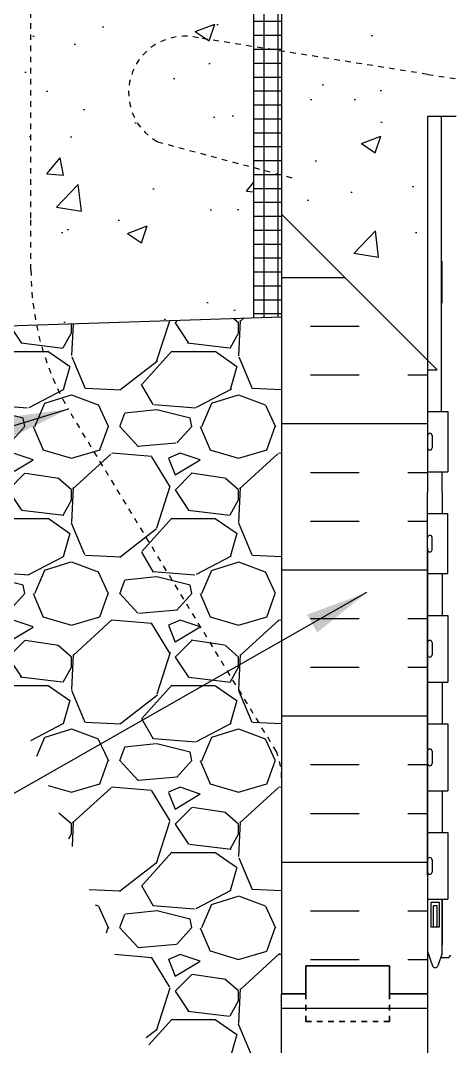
# Model space of a CAD drawing. Header units: inches. Extents: x -6.7 to 46.3, y 74.3 to 149.9.
# Drawn here: x 8.1 to 15.83, y 90.88 to 109.31 of the extents above; entities that cross this region are included whole.
import ezdxf

# ---------------------------------------------------------------- set-up
doc = ezdxf.new("R2010")
doc.units = ezdxf.units.IN
doc.header["$LTSCALE"] = 0.5
doc.header["$MEASUREMENT"] = 0
doc.linetypes.add('DASHED2', pattern=[0.375, 0.25, -0.125])
doc.linetypes.add('HIDDEN2', pattern=[0.1875, 0.125, -0.0625])
for name, color, linetype in [('HATCH', 12, 'Continuous'), ('Hidden2', 12, 'HIDDEN2'), ('line25', 2, 'Continuous'), ('LINE50', 5, 'Continuous'), ('LINE9', 9, 'Continuous'), ('TEXT', 4, 'Continuous'), ('Web_Edge', 9, 'Continuous')]:
    doc.layers.add(name, color=color, linetype=linetype)
doc.styles.add('DIM', font='romans.shx', dxfattribs={"width": 0.7})
doc.dimstyles.new('ext_12', dxfattribs={"dimscale": 12, "dimtxt": 0.09375, "dimasz": 0.09375, "dimexe": 0.09375, "dimexo": 0.0625, "dimgap": 0.0625, "dimtad": 1, "dimdec": 1, "dimzin": 2, "dimdsep": 46, "dimlunit": 4, "dimtxsty": 'DIM', "dimcen": 0.09, "dimdle": 0.09375, "dimclrt": 4, "dimadec": 0, "dimazin": 0, "dimtfac": 1, "dimtdec": 1, "dimtmove": 1, "dimatfit": 3, "dimfxl": 1, "dimfrac": 2, "dimtolj": 1, "dimtzin": 0, "dimarcsym": 0})

msp = doc.modelspace()

# ---------------------------------------------------------------- hatches: boundary and pattern name
at = {"layer": 'HATCH'}
h = msp.add_hatch(dxfattribs=at)
h.set_pattern_fill('AR-CONC', color=256, scale=0.5)
h.set_pattern_definition([(49.99999999999999, (0, 0), (3.586300913003767, -0.3137606749129755), [0.375, -4.125]), (355, (0, 0), (-0.693756668065, 3.760960668500059), [0.3, -3.3]), (100.45144446, (0.298858405, -0.02614672), (2.89254423363556, 3.447199954843147), [0.3187009599999999, -3.505710559999999]), (46.18420000000001, (0, 1), (5.336206653357862, -0.8275964039653827), [0.5625, -6.1875]), (96.63563549, (0.444683725, 0.931033465), (4.673309728371142, 4.870593003872752), [0.47805171, -5.258568799999999]), (351.1841639899999, (0, 1), (4.673309725273866, 4.870593001349951), [0.45, -4.950000005]), (21, (0.5, 0.75), (2.984535260592308, -2.013094453326694), [0.375, -4.125]), (326.0000000000001, (0.5, 0.75), (1.216576659607909, 3.625750225234265), [0.3, -3.3]), (71.45144474, (0.74871127, 0.58224213), (4.201111883649856, 1.612655764031769), [0.31870095, -3.50571056]), (37.50000000000001, (0, 0), (0.06079927658645334, 1.664469269156557), [0, -3.26, 0, -3.35, 0, -3.3125]), (7.499999999999999, (0, 0), (1.315347687210743, 1.972058559411801), [0, -1.91, 0, -3.185, 0, -1.2625]), (327.5, (-1.115, 0), (2.669112180862045, -0.1127743586718988), [0, -1.25, 0, -3.9, 0, -5.175]), (317.5, (-1.615, 0), (2.915930846711931, 0.5005249116615886), [0, -1.625, 0, -2.59, 0, -3.675])])
h.paths.add_polyline_path([(12.29110146462094, 109.8328432444484), (11.29110146461682, 109.8328432444484), (8.103601464622658, 109.8328432444484), (3.37037501955337, 109.6771239101235), (3.369182567745767, 107.2133613638958), (2.369182567745767, 106.2133613638958), (4.369182567745767, 106.2133613638958), (3.369500220417436, 105.2136790165674), (3.369500220417498, 103.6738489372176), (12.29110146462094, 103.9673624259515)])
h.paths.add_polyline_path([(15.41610146462094, 107.5887956495793), (15.92610044927082, 107.5887956495793), (15.92610100264191, 107.2668548325857, 0.1089334970764932), (16.07876960374309, 107.3800403207655, -0.8344002604948481), (16.2902738124828, 107.2544959074522), (16.27856360651759, 107.233150015778, 2.155403933975371), (16.81721146062309, 107.427567772658, -1), (17.03080075802301, 107.9386699763468, -0.3112229933497042), (17.73977517400326, 106.9226758324486), (17.73926528293222, 106.7576880096575, 1.661382059454704), (18.30034836726992, 107.1104283959362, -1), (18.51393766465173, 107.6215305996325, -0.3070940775286546), (19.25261874360188, 106.7260976889534, 1.604515841827636), (19.81126105963578, 107.101973583464, 0.055617161925647), (19.63196284996288, 107.1475441618264, -0.8432432356330457), (19.66627932533368, 107.5798654448757, -0.04993240552139213), (20.41610146459594, 107.6442858308473, -0.04993240552136975), (21.16592360385785, 107.5798654448757, -0.843243235632712), (21.20024007922841, 107.1475441618263, 0.05561716192561379), (21.02094186955561, 107.101973583464, 1.604515841827521), (21.57958418558952, 106.7260976889534, -0.3070940775286417), (22.31826526453957, 107.6215305996325, -1), (22.53185456192147, 107.1104283959362, 1.661382059454654), (23.09293764625917, 106.7576880096575), (23.09248783895337, 106.9032342493875, -0.3161137694332835), (23.8014021711685, 107.9386699763468, -1), (24.01499146856795, 107.4275677726578, 2.15540393397388), (24.5536393226738, 107.2331500157781), (24.54192911670859, 107.2544959074522, -0.8343745963367013), (24.75342836198886, 107.3800460279226, 0.1089398156908316), (24.90610508458599, 107.2668534187069), (24.90610508458565, 107.5887956495793), (25.41610146462094, 107.5887956495793), (25.41610146462094, 103.2072339322707), (28.04110146462094, 105.8328432444463), (28.04110146462094, 109.8328432444484), (12.79110146462094, 109.8328432444484), (12.79110146462094, 105.8328432444484), (15.41610146462094, 103.2078432444484)])
h.paths.add_polyline_path([(38.46270270882852, 107.8307722156453), (36.46270270882852, 107.8307722156453), (37.46270270882852, 108.8307722156453), (37.46270270882852, 109.8328432444484), (28.54110146462304, 109.8328432444484), (28.54110146462304, 105.8322662681868), (37.46270270882852, 105.8328432444484), (37.46270270882852, 106.8307722156454)])
h.paths.add_polyline_path([(24.90610508458767, 104.0580627245012, 0.2256517540575605), (24.53110508458571, 104.433062724502), (20.86735557850727, 104.433062724502, 0.225651754058572), (20.49235557850224, 104.0580627245012), (20.49235557850179, 103.2172568198562, 0.2256517540542022), (20.86735557849631, 102.8422568198581), (24.53110508458931, 102.842256819858, 0.2256517540559354), (24.90610508458767, 103.2172568198575)])
h.paths.add_polyline_path([(24.90610508458767, 105.8394902186041, 0.2256517540559354), (24.53110508458931, 106.2144902186036), (20.86735557849631, 106.2144902186036, 0.2256517540542012), (20.49235557850179, 105.8394902186054), (20.49235557850224, 104.9986843139605, 0.2256517540585345), (20.86735557850718, 104.6236843139597), (24.53110508458571, 104.6236843139596, 0.2256517540575607), (24.90610508458767, 104.9986843139604)], flags=17)
h.paths.add_polyline_path([(20.33985557850164, 104.9986843139649), (20.3398555785021, 105.8394902185971, 0.2256517540596182), (19.96485557849971, 106.2144902186036), (16.30110607241511, 106.2144902186037, 0.2256517540553911), (15.92610607241713, 105.8394902186054), (15.92610607241713, 104.9986843139592, 0.225651754057018), (16.30110607241871, 104.6236843139596), (19.96485557849962, 104.6236843139596, 0.2256517540590767)], flags=17)
h.paths.add_polyline_path([(20.33985557850164, 104.0580627244967, 0.2256517540590771), (19.96485557849962, 104.433062724502), (16.30110607241871, 104.4330627245021, 0.2256517540570166), (15.92610607241713, 104.0580627245025), (15.92610607241713, 103.2172568198563, 0.2256517540553932), (16.30110607241511, 102.842256819858), (19.96485557849971, 102.842256819858, 0.225651754059618), (20.3398555785021, 103.2172568198646)])
h.paths.add_polyline_path([(24.78610508459823, 100.8328432444491), (24.78610508459823, 100.9451932444489), (24.90610508458657, 101.1451932444304), (24.90610508458676, 102.506633120879, 0.2681384484803442), (24.74495442273523, 102.6547566369951), (16.0872567342709, 102.6547566369951, 0.2681558504666373), (15.92610182684083, 102.5066195648264), (15.92610182684083, 101.1451866074541), (16.04609784464364, 100.9451932444484), (16.04609784464364, 100.8328432444482), (16.04609784464364, 100.7204932444483), (15.92610182684083, 100.5204998814427), (15.92610182684083, 99.15906692407036, 0.2681558504666361), (16.0872567342709, 99.01092985190171), (24.74495442273523, 99.01092985190171, 0.2681384484784787), (24.9061050845863, 99.15905336801634), (24.90610508458649, 100.5204932444674), (24.78610508459823, 100.7204932444488)])
h.paths.add_polyline_path([(20.3398555785021, 98.44842966903222, 0.2256517540596182), (19.96485557849971, 98.82342966903879), (16.30110607241511, 98.82342966903882, 0.2256517540553911), (15.92610607241713, 98.44842966904054), (15.92610607241713, 97.60762376439429, 0.2256517540569824), (16.30110607241863, 97.23262376439475), (19.96485557849962, 97.23262376439475, 0.2256517540590778), (20.33985557850164, 97.60762376440006)])
h.paths.add_polyline_path([(20.33985557850164, 96.66700217493185, 0.2256517540590765), (19.96485557849962, 97.04200217493717), (16.30110607241863, 97.04200217493717, 0.2256517540569807), (15.92610607241713, 96.66700217493764), (15.92610607241713, 95.82619627029139, 0.2256517540553916), (16.30110607241511, 95.4511962702931), (19.96485557849971, 95.45119627029312, 0.2256517540596179), (20.3398555785021, 95.82619627029968)])
h.paths.add_polyline_path([(24.90610508458767, 96.66700217493634, 0.2256517540575597), (24.53110508458571, 97.04200217493717), (20.86735557850727, 97.04200217493711, 0.2256517540585705), (20.49235557850224, 96.66700217493633), (20.49235557850179, 95.82619627029139, 0.2256517540542012), (20.86735557849631, 95.45119627029321), (24.53110508458931, 95.45119627029312, 0.2256517540559352), (24.90610508458767, 95.82619627029266)])
h.paths.add_polyline_path([(24.90610508458767, 98.44842966903924, 0.2256517540559361), (24.53110508458931, 98.82342966903879), (20.86735557849631, 98.82342966903873, 0.2256517540542014), (20.49235557850179, 98.44842966904056), (20.49235557850224, 97.6076237643956, 0.2256517540585707), (20.86735557850726, 97.2326237643948), (24.53110508458571, 97.23262376439475, 0.2256517540575599), (24.90610508458767, 97.60762376439556)])
h.paths.add_polyline_path([(25.41610146462094, 91.83284324444855), (25.41610146462108, 92.59223192644168), (25.33110508458564, 92.33157636099912, -0.6000000000334498), (25.23110508458384, 92.33157636099475), (25.18219204110568, 92.48157636099482), (25.05610508458416, 92.48157636099472, -0.4142135623733551), (25.00610508458412, 92.53157636099472), (25.00610508458394, 92.5615763609948), (24.90610508458403, 92.56157636099475), (24.90610508458632, 94.39883307019, 0.1089354802584461), (24.75343332555846, 94.28564616825794, -0.8344002610643901), (24.54192911670859, 94.41119058144461), (24.5536393226738, 94.43253647311876, 2.155403933973569), (24.01499146856792, 94.238118716239, -1), (23.80140217116779, 93.72701651255025, -0.311222993349507), (23.09242775518814, 94.74301065644806), (23.09293764625917, 94.9079984792393, 1.661382059453573), (22.53185456192114, 94.55525809296074, -1), (22.31826526453964, 94.04415588926426, -0.3009499255518453), (21.58202495389349, 94.91645329171038, 1.661382059456388), (21.02094186955545, 94.56371290543282, 0.05561716192566009), (21.20024007922839, 94.51814232707048, -0.8432432356326457), (21.16592360385793, 94.08582104402117, -0.04993240552139233), (20.41610146459568, 94.02140065804946, -0.04993240552138515), (19.66627932533353, 94.08582104402115, -0.8432432356325765), (19.63196284996279, 94.51814232707042, 0.05561716192566081), (19.81126105963574, 94.56371290543274, 1.661382059457578), (19.2501779752979, 94.9164532917102, -0.3009499255517824), (18.51393766465181, 94.04415588926426, -1), (18.3003483672702, 94.55525809296076, 1.661382059453875), (17.73926528293222, 94.9079984792393), (17.73977517400326, 94.74301065644819, -0.3112229933497631), (17.03080075802277, 93.72701651254994, -1), (16.81721146062316, 94.23811871623887, 2.155403933975087), (16.2785636065176, 94.43253647311876), (16.29027381248281, 94.41119058144461, -0.8343745963367025), (16.07877456720254, 94.28564046097415, 0.1089377873102222), (15.92610107445714, 94.39883162415853), (15.92609784465785, 92.56157636099475), (15.82609784465794, 92.5615763609948), (15.82609784465776, 92.53157636099472, -0.4142135623733604), (15.77609784465771, 92.48157636099472), (15.6500108881362, 92.48157636099482), (15.60109784465804, 92.33157636099475, -0.6000000000334721), (15.50109784465623, 92.33157636099912), (15.41610146462094, 92.59223192644124), (15.41610146462094, 91.83284324444855), (15.41610146462094, 89.02516505275858, 0.08841615068705615), (15.56210446148125, 88.92785336030363), (15.6521044614818, 88.92785336031051), (15.65210446148453, 88.88612730038636, -0.2490694201798127), (15.76210446150057, 88.67900414861691), (15.76210446150421, 88.61150414860681, -0.4142135623889365), (15.6996044615042, 88.54900414860344), (15.65210446150635, 88.54900414860344), (15.6521044615109, 88.47900414860345), (15.75710446149641, 88.47900414860345, 0.2317357956788854), (16.11476898177661, 88.63002848059988, -0.8344002598210654), (16.32627319038598, 88.50448406713663), (16.31456298442076, 88.48313817546247, 2.155403933976218), (16.85321083852607, 88.6775559323425, -1), (17.0668001359248, 89.18865813603175, -0.3112229933500629), (17.77577455190644, 88.1726639921331), (17.7752646608354, 88.00767616934193, 1.661382059455273), (18.3363477451729, 88.36041655562074, -1), (18.54993704255576, 88.87151875931676, -0.3009499255515051), (19.28617735320105, 87.99922135687132, 1.661382059458274), (19.8472604375389, 88.35196174314852, 0.05561716192563356), (19.66796222786603, 88.39753232151082, -0.8432432356351205), (19.70227870323756, 88.82985360456027, -0.04754436165064826), (20.41610557850444, 88.89460923863686, -0.04754436165060588), (21.12993245377066, 88.82985360456011, -0.8432432356326933), (21.16424892914172, 88.39753232151085, 0.05561716192568698), (20.98495071946867, 88.35196174314856, 1.661382059459638), (21.54603380380653, 87.99922135687186, -0.300949925551559), (22.28227411445248, 88.87151875931697, -1), (22.49586341183478, 88.36041655562086, 1.661382059455647), (23.05694649617212, 88.00767616934195), (23.05643660510108, 88.17266399213322, -0.3112229933495934), (23.7654110210811, 89.18865813603112, -1), (23.97900031848077, 88.67755593234214, 2.1554039339732), (24.51764817258675, 88.48313817546249), (24.50593796662154, 88.50448406713663, -0.8343745963367463), (24.7174372119018, 88.63003418760712, 0.2317403101388568), (25.07510669551112, 88.47900414860345), (25.18010669549662, 88.47900414860345), (25.18010669550117, 88.54900414860344), (25.13260669550331, 88.54900414860344, -0.4142135623888782), (25.07010669550331, 88.61150414860681), (25.07010669550695, 88.67900414861691, -0.2490694201798165), (25.18010669552299, 88.88612730038636), (25.18010669552572, 88.92785336031051), (25.27010669552627, 88.92785336030363, 0.08841040745014232), (25.41610146462094, 89.02515716579602)])
h.paths.add_polyline_path([(24.48169259563592, 85.82439418255957), (22.90089701964923, 86.17735339525936, 0.05497433642746514), (22.57402656104419, 86.2134013115861), (20.41610557850376, 86.21340131158615), (18.25818459596334, 86.2134013115861, 0.05497433642746692), (17.93131413735829, 86.17735339525936), (16.3505185613716, 85.82439418255957, 0.1809141486818935), (15.93279740654163, 85.51304933153233, -0.1555286049743511), (15.75710446149557, 85.37900414860377), (15.6521044615109, 85.37900414860377), (15.65210446150635, 85.30900414860376), (15.69960446150419, 85.30900414860378, -0.4142135623889448), (15.76210446150421, 85.24650414860041), (15.76210446150057, 85.17900414859031, -0.2490694201798166), (15.65210446148453, 84.97188099682086), (15.6521044614818, 84.93015493689671), (15.56210446148125, 84.93015493690359, 0.08841615068705573), (15.41610146462094, 84.83284324444864), (15.41610146462094, 84.0877083457774), (19.41610146462094, 84.0877083457774), (20.41610146462094, 83.0877083457774), (20.41610146462094, 85.0877083457774), (21.41610146462094, 84.0877083457774), (25.41610146462094, 84.08770834577737), (25.41610146462094, 84.8328511314112, 0.08841040745014286), (25.27010669552626, 84.93015493690359), (25.18010669552572, 84.93015493689671), (25.18010669552299, 84.97188099682086, -0.2490694201798128), (25.07010669550695, 85.17900414859031), (25.07010669550331, 85.24650414860041, -0.4142135623889365), (25.13260669550333, 85.30900414860378), (25.18010669550117, 85.30900414860378), (25.18010669549662, 85.37900414860377), (25.07510669551195, 85.37900414860377, -0.1555286049757212), (24.89941375046484, 85.51304933153403, 0.1809141486812063)])
h.paths.add_polyline_path([(25.41610146462049, 147.9376558468066), (19.39892768611045, 147.9376558468066), (18.39892768611045, 146.9376558468066), (18.39892768611045, 148.9376558468066), (17.39892768611045, 147.9376558468066), (15.41610146462049, 147.9363611733732), (15.41610146462059, 145.9446424386532, 0.08841615068729888), (15.56210446148125, 145.8473307461979), (15.65210446148181, 145.8473307462048), (15.65210446148453, 145.8056046862807, -0.2490694201798243), (15.76210446150058, 145.5984815345112), (15.76210446150422, 145.5309815345011, -0.4142135623889365), (15.6996044615042, 145.4684815344978), (15.65210446150636, 145.4684815344978), (15.65210446151091, 145.3984815344978), (15.75710446149561, 145.3984815344978, -0.1686720397673397), (15.94308551739684, 145.2488985855403, 0.1744501189736607), (16.35051856137164, 144.953091500542), (17.93131413735829, 144.6001322878422, 0.05497433642747027), (18.25818459596336, 144.5640843715154), (20.41610557850377, 144.5640843715154), (22.57402656104419, 144.5640843715154, 0.05497433642746709), (22.90089701964924, 144.6001322878422), (24.48169259563593, 144.953091500542, 0.1744501189774542), (24.88912563961684, 145.2488985855494, -0.1686720397594829), (25.07510669551193, 145.3984815344978), (25.18010669549663, 145.3984815344978), (25.18010669550117, 145.4684815344978), (25.13260669550335, 145.4684815344978, -0.4142135623890114), (25.07010669550332, 145.5309815345011), (25.07010669550696, 145.5984815345112, -0.2490694201798176), (25.180106695523, 145.8056046862807), (25.18010669552573, 145.8473307462048), (25.27010669552628, 145.8473307461979, 0.08841040744989637), (25.41610146462059, 145.94463455169)])
h.paths.add_polyline_path([(25.41610146462094, 138.9446424386529), (25.4161014646208, 141.7523285173056, 0.08841040745004687), (25.27010669552627, 141.8496323227979), (25.18010669552573, 141.849632322791), (25.180106695523, 141.8913583827152, -0.2490694201798176), (25.07010669550696, 142.0984815344846), (25.07010669550332, 142.1659815344947, -0.4142135623888782), (25.13260669550332, 142.2284815344981), (25.18010669550117, 142.2284815344981), (25.18010669549663, 142.2984815344981), (25.07510669551114, 142.2984815344981, 0.2317357951072562), (24.71744217585936, 142.1474572032244, -0.8344002630701901), (24.50593796662155, 142.2730016159649), (24.51764817258675, 142.294347507639, 2.155403933965172), (23.97900031847906, 142.09992975076, -1), (23.76541102108092, 141.5888275470705, -0.3112229933495767), (23.05643660510109, 142.6048216909684), (23.05694649617212, 142.7698095137596, 1.661382059448526), (22.49586341183261, 142.4170691274816, -1), (22.28227411445208, 141.9059669237847, -0.3070940775287727), (21.54359303550234, 142.8013998344646, 1.604515841825437), (20.98495071946864, 142.425523939953, 0.0440039392999161), (21.12609975086824, 142.386146644594, -0.921438078528874), (21.12993245377038, 141.9476320785413, -0.04754436165058647), (20.41610557850444, 141.8828764444647, -0.04754436165067765), (19.70227870323713, 141.9476320785414, -0.9214380785323651), (19.70611140614098, 142.3861466445942, 0.04400393929920561), (19.84726043753828, 142.4255239399527, 1.604515841850448), (19.28861812150431, 142.8013998344556, -0.3070940775265984), (18.54993704255466, 141.9059669237844, -1), (18.33634774517206, 142.4170691274803, 1.661382059457673), (17.77526466083541, 142.7698095137596), (17.77571446814122, 142.6242632740297, -0.3161137694332676), (17.06680013592621, 141.5888275470703, -1), (16.85321083852771, 142.0999297507599, 2.135542787661746), (16.31274709500276, 142.2993448903239, -0.9404473606099669), (16.11477394510573, 142.1474514954944, 0.2317403101389243), (15.75710446149629, 142.2984815344981), (15.65210446151091, 142.2984815344981), (15.65210446150636, 142.2284815344981), (15.6996044615042, 142.2284815344981, -0.4142135623889656), (15.76210446150422, 142.1659815344947), (15.76210446150058, 142.0984815344846, -0.2490694201798166), (15.65210446148453, 141.8913583827152), (15.65210446148181, 141.849632322791), (15.56210446148127, 141.8496323227979, 0.08841615068715608), (15.4161014646208, 141.7523206303428), (15.41610146462094, 138.9446424386529), (15.41610146462161, 136.1369642469622, 0.08841615068658738), (15.56210446148125, 136.0396525545079), (15.65210446148181, 136.0396525545148), (15.65210446148453, 135.9979264945907, -0.2490694201798205), (15.76210446150058, 135.7908033428212), (15.76210446150422, 135.7233033428111, -0.4142135623889365), (15.6996044615042, 135.6608033428078), (15.65210446150636, 135.6608033428078), (15.65210446151091, 135.5908033428078), (15.75710446149643, 135.5908033428078, 0.2317357949323079), (16.11476898095586, 135.7418276738603, -0.8344002640644069), (16.32627319038598, 135.6162832613409), (16.31456298442079, 135.5949373696668, 2.155403933971657), (16.85321083852709, 135.7893551265464, -1), (17.06680013593033, 136.300457330234, -0.3112229933485658), (17.77577455190644, 135.2844631863375), (17.77526466083541, 135.1194753635463, 1.661382059453725), (18.33634774517337, 135.4722157498248, -1), (18.54993704255541, 135.9833179535212, -0.307094077528533), (19.28861812150507, 135.0878850428421, 1.604515841827696), (19.84726043753889, 135.4637609373528, 0.04400393929962354), (19.70611140614028, 135.5031382327118, -0.9214380785545523), (19.70227870324227, 135.9416527987655, -0.04754436165024178), (20.4161055785031, 136.0064084328412, -0.04754436165071989), (21.12993245377103, 135.9416527987644, -0.9214380785419748), (21.1260997508643, 135.5031382327113, 0.04400393929887901), (20.98495071946819, 135.4637609373526, 1.604515841842093), (21.54359303550303, 135.0878850428482, -0.3070940775271839), (22.28227411445298, 135.9833179535215, -1), (22.49586341183533, 135.4722157498255, 1.661382059457276), (23.05694649617212, 135.1194753635463), (23.05649668886632, 135.2650216032762, -0.3161137694329201), (23.76541102108011, 136.300457330235, -1), (23.97900031848148, 135.7893551265468, 2.135542787667046), (24.51946406200499, 135.5899399869816, -0.9404473606113533), (24.71743721190181, 135.7418333818114, 0.2317403101388857), (25.07510669551119, 135.5908033428078), (25.18010669549663, 135.5908033428078), (25.18010669550117, 135.6608033428078), (25.13260669550331, 135.6608033428078, -0.4142135623888532), (25.07010669550332, 135.7233033428111), (25.07010669550696, 135.7908033428212, -0.2490694201798214), (25.180106695523, 135.9979264945907), (25.18010669552573, 136.0396525545148), (25.27010669552628, 136.0396525545079, 0.08841040745014096), (25.41610146462094, 136.1369563600003)])
h.paths.add_polyline_path([(25.41610146462094, 131.9446503256155, 0.08841040745014117), (25.27010669552628, 132.0419541311079), (25.18010669552573, 132.041954131101), (25.180106695523, 132.0836801910252, -0.24906942017981), (25.07010669550696, 132.2908033427946), (25.07010669550332, 132.3583033428047, -0.4142135623889365), (25.13260669550333, 132.4208033428081), (25.18010669550117, 132.4208033428081), (25.18010669549663, 132.4908033428081), (25.07510669551192, 132.4908033428081, -0.1686720397587078), (24.88912563961748, 132.6403862917556, 0.1744501189778273), (24.48169259563593, 132.9361933767639), (22.90089701964924, 133.2891525894637, 0.05497433642746514), (22.5740265610442, 133.3252005057904), (20.41610557850377, 133.3252005057905), (18.25818459596334, 133.3252005057904, 0.05497433642746704), (17.9313141373583, 133.2891525894637), (16.35051856137164, 132.9361933767639, 0.1744501189762782), (15.94308551739255, 132.6403862917593, -0.1686720397619407), (15.75710446149561, 132.4908033428081), (15.65210446151091, 132.4908033428081), (15.65210446150636, 132.4208033428081), (15.6996044615042, 132.4208033428081, -0.4142135623889448), (15.76210446150422, 132.3583033428047), (15.76210446150058, 132.2908033427946, -0.2490694201798204), (15.65210446148453, 132.0836801910252), (15.65210446148181, 132.041954131101), (15.56210446148126, 132.0419541311079, 0.0884161506867101), (15.41610146462144, 131.9446424386534), (15.41610146462128, 130.7863181744357), (16.74433338726781, 130.7863181744358), (16.81755669197115, 130.8595414791392), (17.24433338726781, 131.0363181744358), (17.24433338726781, 130.0363181744356), (16.81755669197069, 130.2130948697324), (16.74433338726735, 130.2863181744358), (15.41610146462122, 130.2863181744358), (15.41610146462094, 128.2148276629655), (16.35995633715982, 128.2148276629655), (16.35995633715936, 129.0953189964226), (16.42245633715982, 129.2148276629668), (16.48495633715982, 129.0953189964226), (16.48495633715982, 128.2148276629655), (17.27586504384861, 128.2148276629655), (25.41610146462094, 128.2148276629655)])
h.paths.add_polyline_path([(15.41610146462144, 131.9446424386534), (15.41610146462185, 135.1038217945652), (12.79110146462095, 132.4738181744352), (12.79110146462095, 130.7863181744356), (15.41610146462128, 130.7863181744357)])
h.paths.add_polyline_path([(15.41610146462122, 130.2863181744358), (12.79110146462095, 130.2863181744357), (12.79110146462095, 128.2148276629655), (15.41610146462094, 128.2148276629655)])
h = msp.add_hatch(dxfattribs=at)
h.set_pattern_fill('NET', color=256, scale=2, style=0)
h.set_pattern_definition([(0, (-108.7712073255145, -47.95293077926243), (0, 0.25), []), (90, (-108.7712073255145, -47.95293077926243), (-0.25, 1.530808498934192e-17), [])])
h.paths.add_polyline_path([(12.79110146462094, 106.5375047381834), (12.29110146462094, 106.671479334399), (12.29110146462094, 103.9673624259516), (12.79110146462094, 103.9838120228737)])
h.paths.add_polyline_path([(12.79110146462094, 108.7339440640637), (12.29110146462094, 108.823211460822), (12.29110146462094, 106.671479334399), (12.79110146462094, 106.5375047381834)])
h.paths.add_polyline_path([(12.79110146462094, 109.8328432444486), (12.29110146462094, 109.8328432444486), (12.29110146462094, 108.823211460822), (12.79110146462094, 108.7339440640637)])
h = msp.add_hatch(dxfattribs=at)
h.set_pattern_fill('AR-CONC', color=256, scale=0.5, style=0)
h.set_pattern_definition([(50, (0, 0), (3.586300913003767, -0.3137606749129755), [0.375, -4.125]), (355, (0, 0), (-0.693756668065, 3.760960668500059), [0.3, -3.3]), (100.4514, (0.2988584, -0.0261467), (2.892546908570108, 3.447197710304768), [0.31870095, -3.50571056]), (46.18420000000001, (0, 1), (5.336205243128222, -0.8275950716450904), [0.5625, -6.1875]), (96.6356, (0.444683725, 0.931033465), (4.673313527743517, 4.870589354502209), [0.47805144, -5.258565]), (351.1842, (0, 1), (4.673309725668136, 4.870593004626623), [0.45, -4.95]), (21, (0.5, 0.75), (2.984535260592308, -2.013094453326694), [0.375, -4.125]), (326.0000000000001, (0.5, 0.75), (1.216576659607909, 3.625750225234265), [0.3, -3.3]), (71.4514, (0.748711165, 0.58224197), (4.20111314290745, 1.612652483549762), [0.31870095, -3.50571056]), (37.50000000000001, (0, 0), (0.06079927658645334, 1.664469269156557), [0, -3.26, 0, -3.35, 0, -3.3125]), (7.499999999999999, (0, 0), (1.315347687210743, 1.972058559411801), [0, -1.91, 0, -3.185, 0, -1.2625]), (327.5, (-1.115, 0), (2.669112180862045, -0.112774358671899), [0, -1.25, 0, -3.9, 0, -5.175]), (317.5, (-1.615, 0), (2.915930846711931, 0.5005249116615882), [0, -1.625, 0, -2.59, 0, -3.675])])
h.paths.add_polyline_path([(10.29110146461679, 108.6791468427953, 0.3721051063302321), (10.29110146461679, 107.3558492178347)])
h = msp.add_hatch(dxfattribs=at)
h.set_pattern_fill('INSUL', color=256, scale=7, style=0)
h.set_pattern_definition([(0, (-2914.440862764546, -359.9298274601872), (0, 2.625), []), (0, (-2914.440862764546, -359.0548274601872), (0, 2.625), [0.875, -0.875]), (0, (-2914.440862764546, -358.1798274601872), (0, 2.625), [0.875, -0.875])])
edge = h.paths.add_edge_path()
edge.add_line((15.41610146462094, 99.83284324444855), (15.41610146462094, 91.83284324444855))
edge.add_line((15.41610146462094, 99.83284324444855), (15.41610146462094, 101.2078432444423))
edge.add_line((15.41610146462094, 101.2078432444423), (15.41610146462094, 103.0378432444423))
edge.add_line((15.41610146462094, 103.0378432444423), (15.41610146462094, 103.2078432444484))
edge.add_line((15.41610146462094, 103.2078432444484), (12.79110146462094, 105.8328432444484))
edge.add_line((12.79110146462094, 105.8328432444484), (12.79110146462094, 91.83284324444854))
edge.add_line((12.79110146462094, 91.83284324444855), (13.22860146462094, 91.83284324444855))
edge.add_line((13.22860146462094, 91.83284324444855), (13.22860146462094, 92.33284324444855))
edge.add_line((13.22860146462094, 92.33284324444855), (14.72860146462094, 92.33284324444855))
edge.add_line((14.72860146462094, 92.33284324444855), (14.72860146462094, 91.83284324444855))
edge.add_line((14.72860146462094, 91.83284324444855), (15.16610146462094, 91.83284324444855))
h = msp.add_hatch(dxfattribs=at)
h.set_pattern_fill('GRAVEL', color=256, scale=3, style=0)
h.set_pattern_definition([(228.012787504, (2.16, 3), (-24.00000000000018, -27.00000000000001), [0.403608, -39.9572641412211]), (184.969740728, (1.89, 2.7), (35.99999999999993, 3.000000000000105), [0.692604, -68.56777428368999]), (132.510447078, (1.2, 2.64), (30.00000000000035, -32.99999999999959), [0.488364, -48.3480977882991]), (267.273689006, (0.03, 1.89), (3.000000000000073, 60.00000000000006), [0.6307139999999999, -62.440674124887]), (292.833654178, (0, 1.26), (-14.99999999999996, 36.00000000000009), [0.6184649999999999, -61.22811938426489]), (357.273689006, (0.24, 0.6900000000000001), (-60.00000000000006, 3.000000000000076), [0.6307139999999999, -62.440674124887]), (37.6942404667, (0.8699999999999999, 0.66), (-38.99999999999999, -29.99999999999992), [0.8340869999999999, -82.574545646748]), (72.2553283749, (1.53, 1.17), (21.00000000000008, 66.00000000000001), [0.7874639999999998, -77.95896449044018]), (121.429565615, (1.77, 1.92), (-24.00000000000006, 38.99999999999996), [0.63285, -62.65221932918699]), (175.236358309, (1.44, 2.46), (32.99999999999995, -3.000000000000114), [0.722496, -35.4022877363769]), (222.397437798, (0.72, 2.52), (-35.99999999999989, -32.99999999999992), [0.9343440000000001, -92.5001250143847]), (138.814074834, (3, 1.86), (-21.0000000000001, 18), [0.3189029999999999, -31.57153443820409]), (171.46923439, (2.76, 2.07), (38.99999999999999, -5.999999999999986), [0.606711, -60.06453424847101]), (225, (2.16, 2.16), (-3.33066907387547e-16, -2.999999999999799), [0.4242629999999999, -3.8183776871193]), (203.198590514, (1.95, 2.52), (14.99999999999997, 5.999999999999926), [0.228474, -22.6188453175917]), (291.801409486, (1.74, 2.43), (-2.999999999999052, 9.000000000000307), [0.323109, -15.8323854214035]), (30.96375653209999, (1.86, 2.13), (9.000000000000158, 5.999999999999939), [0.5247869999999999, -16.96806868453589]), (161.565051177, (2.31, 2.4), (6.000000000000035, -2.99999999999993), [0.379473, -9.107359980505198]), (16.389540334, (0, 2.43), (29.9999999999999, 9.000000000000131), [0.5316, -52.6285354400082]), (70.3461759419, (0.51, 2.58), (-12.00000000000366, -33.00000000001019), [0.445983, -44.152223241957]), (293.198590514, (2.31, 3), (-5.999999999999911, 14.99999999999997), [0.456945, -22.3903743175917]), (343.610459666, (2.49, 2.58), (-29.9999999999999, 9.000000000000131), [0.5315999999999999, -52.62853544000699]), (339.44395478, (0, 0.5700000000000001), (-15.00000000000011, 6.000000000000073), [0.5126399999999999, -25.1193712359525]), (294.775140569, (0.48, 0.39), (-15.00000000000002, 33.00000000000001), [0.429534, -42.523929189828]), (66.8014094864, (2.34, 0), (5.999999999999943, 14.99999999999991), [0.456945, -22.3903743175917]), (17.3540246363, (2.52, 0.42), (-38.99999999999993, -11.99999999999989), [0.502893, -49.78627084272]), (69.44395478040002, (0.8699999999999999, 0), (-6.000000000000021, -14.99999999999986), [0.2563199999999999, -25.3756912359525]), (101.309932474, (2.16, 0), (-2.999999999999892, 12.00000000000004), [0.15297, -15.1440885407784]), (165.963756532, (2.13, 0.15), (8.999999999999876, -3.000000000000004), [0.618465, -11.7508518768531]), (186.009005957, (1.53, 0.3), (30.00000000000014, 2.999999999999949), [0.57315, -56.74176952362841]), (303.690067526, (1.86, 1.86), (-2.999999999999962, 5.999999999999957), [0.4326659999999999, -10.383987826392]), (353.157226587, (2.1, 1.5), (51.00000000000004, -6.000000000000158), [0.755382, -74.7826878720849]), (60.9453959009, (2.85, 1.41), (-11.99999999999993, -20.99999999999993), [0.308868, -30.578022422961]), (90, (3, 1.68), (-3, 3), [0.18, -2.82]), (120.256437164, (1.47, 0.39), (12.00000000000003, -21.00000000000002), [0.416772, -41.2605599683494]), (48.01278750420001, (1.26, 0.75), (24, 26.99999999999993), [0.8072159999999999, -39.5536561412211]), (0, (1.8, 1.35), (3, 3), [0.78, -2.22]), (325.3048464690001, (2.58, 1.35), (30.00000000000042, -20.99999999999947), [0.474342, -46.95982290252599]), (254.054604099, (2.97, 1.08), (-3.000000000000113, -12.00000000000001), [0.436806, -21.4035236678415]), (207.645975364, (2.85, 0.66), (-56.99999999999985, -30.00000000000014), [0.711195, -70.40842254677818]), (175.42607874, (2.22, 0.33), (-38.99999999999986, 3.000000000000004), [0.752397, -74.48722022390669])])
edge = h.paths.add_edge_path()
edge.add_spline(control_points=[(3.369500220417502, 102.788038330888), (3.860546616597364, 102.4943066026195), (6.687216913016933, 100.8034628088925), (8.706540082534888, 95.04749096249834), (11.22433649925939, 89.21160330139627), (11.78391410197498, 85.47658338971307), (11.99199421558455, 84.0877083457774)], knot_values=[0, 0, 0, 0, 1.700681329170785, 9.789839482054973, 16.86336358992998, 21.05076106958214, 21.05076106958214, 21.05076106958214, 21.05076106958214], degree=3, periodic=0)
edge.add_line((11.99199421558456, 84.0877083457774), (12.79110146462094, 84.0877083457774))
edge.add_line((12.79110146462094, 84.0877083457774), (12.79110146462094, 95.70784324442002))
edge.add_line((12.79110146462094, 95.70784324442002), (12.79110146462092, 95.74637122318465))
edge.add_line((12.79110146462092, 95.74637122318465), (12.79110146462047, 103.9838120228736))
edge.add_line((12.79110146462047, 103.9838120228736), (8.390859609046462, 103.8390476131056))
edge.add_line((8.390859609046462, 103.8390476131056), (3.369500220417502, 103.6738489372176))
edge.add_line((3.369500220417502, 103.6738489372176), (3.369500220417548, 102.788038330888))
h = msp.add_hatch(dxfattribs=at)
h.set_pattern_fill('INSUL', color=256, scale=7, style=0)
h.set_pattern_definition([(0, (-2910.745480246863, -323.1766708182632), (0, 2.625), []), (0, (-2910.745480246863, -322.3016708182632), (0, 2.625), [0.875, -0.875]), (0, (-2910.745480246863, -321.4266708182632), (0, 2.625), [0.875, -0.875])])
h.paths.add_polyline_path([(12.79110146462094, 84.0877083457774), (15.41610146462094, 84.0877083457774), (15.41610146462094, 91.83284324444855), (14.72860146462094, 91.83284324444855), (14.72860146462094, 92.33284324444855), (13.22860146462094, 92.33284324444855), (13.22860146462094, 91.83284324444855), (12.79110146462094, 91.83284324444855)])

# ---------------------------------------------------------------- linework, layer by layer
at = {"layer": 'Hidden2'}
for p, q in [((8.291101464620937, 105.7624136725599), (8.291101464620937, 109.8328432444484)), ((15.41610146462093, 108.3440194655964), (11.29877022177588, 109.0003771143651)), ((15.41610146462093, 108.3440194655964), (22.47969843075225, 107.2927872229705)), ((10.56158284280016, 107.134902452412), (12.9946015539538, 106.4829770535886))]:
    msp.add_line(p, q, dxfattribs=at)
msp.add_lwpolyline([(12.79110146462139, 95.70784324444855, 0.1043800181721885), (12.69897986745522, 96.18284324444858), (8.960974445698724, 102.3328432444484, -0.1316524975873954), (8.291101464620937, 104.8328432444484), (8.291101464620937, 105.7624136725599)], format="xyb", dxfattribs=at)
msp.add_arc((11.05706173479192, 108.017498030315), 1.01216317189639, 76.18404517938063, 240.6906524988458, dxfattribs=at)
at = {"layer": 'line25'}
for p, q in [((12.29110146462094, 109.8328432444486), (12.29110146462094, 103.9673624259516)), ((15.58610146462723, 103.0378432444421), (12.79110146462094, 105.8328432444484)), ((15.41610146462094, 103.0378432444423), (15.5861014646271, 103.0378432444423)), ((15.41610146462094, 102.2878432444421), (15.78105405886285, 102.2878432444422)), ((15.78105405886285, 102.2878432444421), (15.78105405886285, 101.2078432444421)), ((15.41610146462094, 101.2078432444421), (15.78105405886285, 101.2078432444421)), ((15.41610146462094, 100.4578432444421), (15.78105405886285, 100.4578432444421)), ((15.78105405886285, 99.37784324444216), (15.78105405886285, 100.4578432444422)), ((15.41610146462094, 99.83284324444855), (15.41610146462094, 91.83284324444855)), ((15.41610146462094, 99.37784324444216), (15.78105405886285, 99.3778432444421)), ((15.41610146462094, 98.62784324444216), (15.78105405886285, 98.62784324444222)), ((15.78105405886285, 98.62784324444216), (15.78105405886285, 97.42784324444212)), ((15.41610146462094, 97.42784324444217), (15.78105405886285, 97.42784324444217)), ((15.41610146462094, 96.67784324444212), (15.78105405886285, 96.67784324444217)), ((15.78105405886285, 96.67784324444212), (15.78105405886285, 95.47784324444207)), ((15.41610146462094, 95.47784324444213), (15.78105405886285, 95.47784324444213)), ((15.41610146462094, 94.72784324444213), (15.78105405886285, 94.72784324444218)), ((15.78105405886285, 94.72784324444213), (15.78105405886285, 93.52784324444208)), ((15.41610146462094, 93.52784324444214), (15.78105405886285, 93.52784324444214)), ((15.41610146462094, 91.83284324444855), (15.41610146462094, 84.0877083457774))]:
    msp.add_line(p, q, dxfattribs=at)
at = {"layer": 'LINE50'}
for p, q in [((12.79110146462094, 109.8328432444485), (12.79110146462094, 91.83284324444855)), ((12.79110146462094, 103.9838120228736), (3.369500220417502, 103.6738489372176)), ((12.79110146462094, 84.0877083457774), (12.79110146462094, 91.83284324444855))]:
    msp.add_line(p, q, dxfattribs=at)
for points in [[(15.41610146462094, 91.83284324444855), (14.72860146462094, 91.83284324444855), (14.72860146462094, 92.33284324444855), (13.22860146462094, 92.33284324444855), (13.22860146462094, 91.83284324444855), (12.79110146462094, 91.83284324444855)], [(12.79110146462094, 91.83284324444855), (13.22860146462094, 91.83284324444855), (13.22860146462094, 92.33284324444855), (14.72860146462094, 92.33284324444855), (14.72860146462094, 91.83284324444855), (15.41610146462094, 91.83284324444855)], [(15.41610146462094, 91.83284324444855), (14.72860146462094, 91.83284324444855), (14.72860146462094, 92.33284324444855), (13.22860146462094, 92.33284324444855), (13.22860146462094, 91.83284324444855), (12.79110146462094, 91.83284324444855)]]:
    msp.add_lwpolyline(points, dxfattribs=at)
at = {"layer": 'LINE9'}
for p, q in [((15.41610146462094, 101.8028432444421), (15.41610508458447, 101.8028432444421)), ((15.41610508458402, 101.8578432444421), (15.41610508458402, 101.6378432444423)), ((15.45610508458398, 101.8978432444421), (15.45610508458398, 101.8978432444422)), ((15.49610508458395, 101.8578432444422), (15.49610508458485, 101.6378432444423)), ((15.41610146462094, 101.6928432444421), (15.41610508458447, 101.6928432444421)), ((15.45610508458398, 101.5978432444422), (15.45610508458489, 101.5978432444422)), ((15.45610508458398, 100.067843244442), (15.45610508458489, 100.0678432444421)), ((15.41610146462094, 99.97284324444219), (15.41610508458447, 99.97284324444219)), ((15.41610508458402, 99.80784324444217), (15.41610508458402, 100.027843244442)), ((15.49610508458395, 99.80784324444211), (15.49610508458485, 100.027843244442)), ((15.41610146462094, 99.86284324444217), (15.41610508458447, 99.86284324444217)), ((15.45610508458398, 99.76784324444215), (15.45610508458398, 99.76784324444209)), ((15.41610146462094, 98.08284324444203), (15.41610508458447, 98.08284324444203)), ((15.41610508458402, 98.13784324444204), (15.41610508458402, 97.91784324444218)), ((15.45610508458398, 98.17784324444206), (15.45610508458398, 98.17784324444212)), ((15.49610508458395, 98.1378432444421), (15.49610508458485, 97.91784324444218)), ((15.41610146462094, 97.97284324444202), (15.41610508458447, 97.97284324444202)), ((15.45610508458398, 97.87784324444216), (15.45610508458489, 97.8778432444421)), ((15.41610508458402, 96.18784324444199), (15.41610508458402, 95.96784324444214)), ((15.49610508458395, 96.18784324444205), (15.49610508458485, 95.96784324444214)), ((15.41610146462094, 96.13284324444199), (15.41610508458447, 96.13284324444199)), ((15.41610146462094, 96.02284324444197), (15.41610508458447, 96.02284324444197)), ((15.45610508458398, 95.92784324444212), (15.45610508458489, 95.92784324444206)), ((15.41610146462094, 94.182843244442), (15.41610508458447, 94.182843244442)), ((15.41610508458402, 94.237843244442), (15.41610508458402, 94.01784324444215)), ((15.45610508458398, 94.27784324444202), (15.45610508458398, 94.27784324444208)), ((15.49610508458395, 94.23784324444206), (15.49610508458485, 94.01784324444215)), ((15.41610146462094, 94.07284324444198), (15.41610508458447, 94.07284324444198)), ((15.45610508458398, 93.97784324444213), (15.45610508458489, 93.97784324444207))]:
    msp.add_line(p, q, dxfattribs=at)
at = {"layer": 'LINE9', "linetype": 'DASHED2', "ltscale": 0.15}
for points in [[(13.22860146462094, 91.83284324444855), (13.22860146462094, 91.83284324444855), (13.22860146462094, 91.33284324444855), (14.72860146462094, 91.33284324444855), (14.72860146462094, 91.83284324444855), (14.72860146462094, 91.83284324444855)], [(14.72860146462094, 91.83284324444855), (14.72860146462094, 91.83284324444855), (14.72860146462094, 91.33284324444855), (13.22860146462094, 91.33284324444855), (13.22860146462094, 91.83284324444855), (13.22860146462094, 91.83284324444855)]]:
    msp.add_lwpolyline(points, dxfattribs=at)
at = {"layer": 'LINE9'}
for centre, start, end in [((15.45610508458398, 101.8578432444422), 89.99999999994789, 180.0000000000879), ((15.45610508458398, 101.8578432444422), 0, 90), ((15.45610508458398, 101.6378432444423), 180, 270.0000000000782), ((15.45610508458489, 101.6378432444422), 270, 1.009635278083779e-10), ((15.45610508458398, 100.027843244442), 89.99999999992184, 180), ((15.45610508458489, 100.0278432444421), 359.999999999899, 90), ((15.45610508458398, 99.80784324444211), 179.9999999999121, 270.0000000000521), ((15.45610508458398, 99.80784324444211), 270, 0), ((15.45610508458398, 98.1378432444421), 89.99999999994789, 180.0000000000879), ((15.45610508458398, 98.1378432444421), 0, 90), ((15.45610508458398, 97.91784324444218), 180, 270.0000000000782), ((15.45610508458489, 97.91784324444212), 270, 1.009635278083779e-10), ((15.45610508458398, 96.18784324444205), 89.99999999994789, 180.0000000000879), ((15.45610508458398, 96.18784324444205), 0, 90), ((15.45610508458398, 95.96784324444214), 180, 270.0000000000782), ((15.45610508458489, 95.96784324444208), 270, 1.009635278083779e-10), ((15.45610508458398, 94.23784324444206), 89.99999999994789, 180.0000000000879), ((15.45610508458398, 94.23784324444206), 0, 90), ((15.45610508458398, 94.01784324444215), 180, 270.0000000000782), ((15.45610508458489, 94.01784324444209), 270, 1.009635278083779e-10)]:
    msp.add_arc(centre, 0.04, start, end, dxfattribs=at)
at = {"layer": 'Web_Edge'}
for p, q in [((15.92610044927082, 107.5887956495793), (15.41610146462094, 107.5887956495793)), ((15.67609784465785, 92.56157636099537), (15.6760978446579, 93.52784324444214)), ((15.41610146462094, 92.59223192644124), (15.50109784465766, 92.33157636099473)), ((15.67609784465785, 92.56157636099475), (15.60109784465803, 92.33157636099473)), ((15.65001088813605, 92.48157636099482), (15.77609784465776, 92.48157636099471))]:
    msp.add_line(p, q, dxfattribs=at)
for points in [[(15.41610146462094, 107.5887956495793), (15.41610146462094, 100.8328432444486)], [(15.66610146462094, 103.0378432444422), (15.66610146461921, 107.5887956495793)], [(15.67609784465785, 104.2378432444421), (15.67609784465785, 104.9878432444421)], [(15.66610146462094, 102.2878432444423), (15.66610146462094, 103.0378432444422)], [(15.67609784465785, 100.8328432444484), (15.67609784465785, 101.2078432444421)], [(15.41610146462094, 93.96157636099491), (15.41610146462094, 100.8328432444486)], [(15.67609784465785, 100.8328432444484), (15.67609784465785, 100.4578432444421)], [(15.67609784465785, 99.37784324444213), (15.67609784465785, 98.62784324444219)], [(15.67609784465785, 97.42784324444217), (15.67609784465785, 96.67784324444214)], [(15.67609784465785, 95.47784324444213), (15.67609784465785, 94.72784324444216)], [(15.67609784465785, 93.52784324444214), (15.67609784465785, 92.71157636099473)]]:
    msp.add_lwpolyline(points, dxfattribs=at)
for points in [[(15.62609784465812, 93.47157636099486), (15.47609784465803, 93.47157636099486), (15.47609784465803, 93.03157636099486), (15.62609784465812, 93.03157636099486)], [(15.58609784465816, 93.41157636099486), (15.51609784465799, 93.41157636099486), (15.51609784465799, 93.03157636099486), (15.58609784465816, 93.03157636099486)]]:
    msp.add_lwpolyline(points, close=True, dxfattribs=at)
for centre, radius, start, end in [((15.77609784465776, 92.53157636099472), 0.05, 270, 0), ((15.5510978446583, 92.35824302766092), 0.0566666666662005, 208.0724869353407, 331.9275130644378)]:
    msp.add_arc(centre, radius, start, end, dxfattribs=at)

# ---------------------------------------------------------------- leaders
at = {"layer": 'TEXT'}
for points in [[(8.960974445698724, 102.3328432444484), (2.28691025467765, 100.2782779274874), (0.4184128263903517, 100.2782779274874)], [(14.31931384319375, 99.03648800450298), (4.918555237506553, 93.68887308973504), (1.901296327571288, 93.68887308973504)]]:
    msp.add_leader(points, dimstyle='ext_12', override={"dimgap": 0.0625, "dimtad": 0}, dxfattribs=at)

doc.saveas('drawing.dxf')
